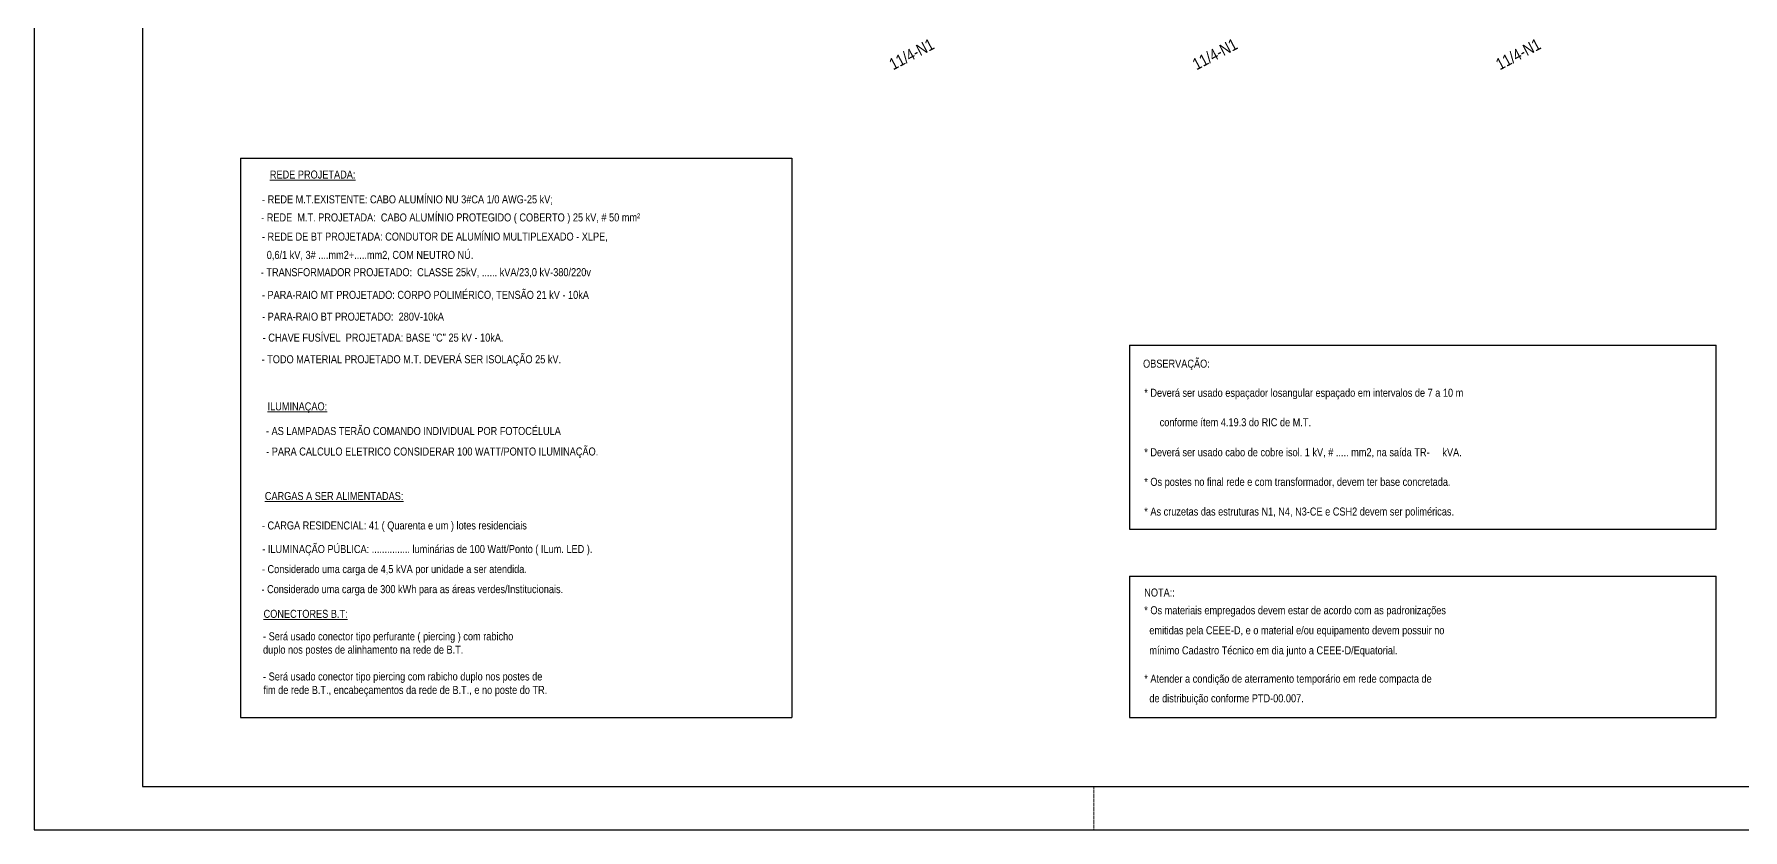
# Model space of a CAD drawing. Header units: millimetres. Extents: x 9 to 4320, y 1 to 920.
# Drawn here: x 3705 to 4099.3, y 445.2 to 628.8 of the extents above; entities that cross this region are included whole.
import ezdxf

# ---------------------------------------------------------------- set-up
doc = ezdxf.new("R2010")
doc.units = ezdxf.units.MM
doc.linetypes.add('HIDDEN', pattern=[9.525, 6.35, -3.175])
for name, color, linetype in [('COTAS', 37, 'Continuous'), ('Equipamento', 3, 'Continuous'), ('Plta Baixa', 8, 'Continuous')]:
    doc.layers.add(name, color=color, linetype=linetype)
doc.layers.add('PENA02', color=1, linetype='Continuous', lineweight=20)
doc.styles.get("Standard").update_dxf_attribs({"font": 'technic_.ttf'})

msp = doc.modelspace()

# ---------------------------------------------------------------- linework, layer by layer
at = {"color": 251, "linetype": 'HIDDEN', "lineweight": 5, "ltscale": 0.01}
msp.add_line((3949.62, 455.29), (3949.62, 445.25), dxfattribs=at)
at = {"layer": 'COTAS', "color": 1}
for p, q in [((3705.05, 919.62), (3705.05, 445.23)), ((3730.05, 909.62), (3730.05, 455.23)), ((3730.05, 455.23), (4309.62, 455.23)), ((3705.05, 445.23), (4319.62, 445.23))]:
    msp.add_line(p, q, dxfattribs=at)
at = {"layer": 'Plta Baixa', "color": 1, "linetype": 'ByBlock'}
for p, q in [((3752.67, 600.27), (3752.67, 471.14)), ((3752.67, 600.27), (3879.87, 600.27)), ((3879.87, 600.27), (3879.87, 471.14)), ((3957.84, 557.08), (3957.84, 514.62)), ((3957.84, 557.08), (4093.2, 557.08)), ((4093.2, 514.62), (4093.2, 557.08)), ((3957.84, 514.62), (4093.2, 514.62)), ((3957.84, 503.81), (3957.84, 471.14)), ((3957.84, 503.81), (4093.2, 503.81)), ((4093.2, 471.14), (4093.2, 503.81)), ((3752.67, 471.14), (3879.87, 471.14)), ((3957.84, 471.14), (4093.2, 471.14))]:
    msp.add_line(p, q, dxfattribs=at)

# ---------------------------------------------------------------- texts
at = {"layer": 'Equipamento', "color": 1, "char_height": 2.7, "width": 172.6827, "attachment_point": 1, "rotation": 27.7728}
for insert in [(3902.02, 622.87), (3972.02, 622.87), (4042.02, 622.87)]:
    msp.add_mtext('11/4-N1', dxfattribs=dict(at, insert=insert))
at = {"layer": 'PENA02', "color": 1}
for s, height, p in [('%%UREDE PROJETADA:', 1.8468, (3759.44, 595.53)), ('- REDE M.T.EXISTENTE: CABO ALUMÍNIO NU 3#CA 1/0 AWG-25 kV;', 1.8468, (3757.63, 589.8)), ('- REDE  M.T. PROJETADA:  CABO ALUMÍNIO PROTEGIDO ( COBERTO ) 25 kV, # 50 mm²', 1.8468, (3757.43, 585.63)), ('- REDE DE BT PROJETADA: CONDUTOR DE ALUMÍNIO MULTIPLEXADO - XLPE,', 1.8468, (3757.61, 581.21)), ('  0,6/1 kV, 3# ....mm2+.....mm2, COM NEUTRO NÚ.', 1.8468, (3757.55, 576.98)), ('- TRANSFORMADOR PROJETADO:  CLASSE 25kV, ...... kVA/23,0 kV-380/220v', 1.8468, (3757.35, 572.99)), ('- PARA-RAIO MT PROJETADO: CORPO POLIMÉRICO, TENSÃO 21 kV - 10kA', 1.8468, (3757.6, 567.76)), ('- PARA-RAIO BT PROJETADO:  280V-10kA', 1.8468, (3757.65, 562.74)), ('- CHAVE FUSÍVEL  PROJETADA: BASE "C" 25 kV - 10kA.', 1.8468, (3757.78, 557.9)), ('- TODO MATERIAL PROJETADO M.T. DEVERÁ SER ISOLAÇÃO 25 kV.', 1.8468, (3757.53, 552.9)), ('OBSERVAÇÃO:', 1.8468, (3960.94, 551.89)), ('* Deverá ser usado espaçador losangular espaçado em intervalos de 7 a 10 m', 1.8468, (3961.22, 545.17)), ('%%UILUMINAÇAO:', 1.8468, (3758.91, 542.03)), ('conforme ítem 4.19.3 do RIC de M.T.', 1.8468, (3964.78, 538.37)), ('- AS LAMPADAS TERÃO COMANDO INDIVIDUAL POR FOTOCÉLULA', 1.8468, (3758.54, 536.34)), ('- PARA CALCULO ELETRICO CONSIDERAR 100 WATT/PONTO ILUMINAÇÃO.', 1.8468, (3758.58, 531.61)), ('* Deverá ser usado cabo de cobre isol. 1 kV, # ..... mm2, na saída TR-     kVA.', 1.8468, (3961.22, 531.44)), ('* Os postes no final rede e com transformador, devem ter base concretada.', 1.8468, (3961.22, 524.61)), ('%%UCARGAS A SER ALIMENTADAS:', 1.8468, (3758.28, 521.34)), ('* As cruzetas das estruturas N1, N4, N3-CE e CSH2 devem ser poliméricas.', 1.8468, (3961.22, 517.76)), ('- CARGA RESIDENCIAL: 41 ( Quarenta e um ) lotes residenciais', 1.8468, (3757.61, 514.55)), ('- ILUMINAÇÃO PÚBLICA: ............... luminárias de 100 Watt/Ponto ( ILum. LED ).', 1.8468, (3757.68, 509.11)), ('- Considerado uma carga de 4,5 kVA por unidade a ser atendida.', 1.8468, (3757.6, 504.48)), ('- Considerado uma carga de 300 kWh para as áreas verdes/Institucionais.', 1.8468, (3757.5, 499.85)), ('NOTA::', 1.847, (3961.22, 499.07)), ('* Os materiais empregados devem estar de acordo com as padronizações', 1.8468, (3961.22, 494.98)), ('%%UCONECTORES B.T:', 1.8468, (3757.99, 494.15)), ('- Será usado conector tipo perfurante ( piercing ) com rabicho', 1.8468, (3757.87, 488.96)), ('  emitidas pela CEEE-D, e o material e/ou equipamento devem possuir no', 1.8468, (3961.22, 490.36)), ('duplo nos postes de alinhamento na rede de B.T.', 1.8468, (3757.86, 485.89)), ('  mínimo Cadastro Técnico em dia junto a CEEE-D/Equatorial.', 1.8468, (3961.22, 485.73)), ('- Será usado conector tipo piercing com rabicho duplo nos postes de', 1.8468, (3757.87, 479.7)), ('* Atender a condição de aterramento temporário em rede compacta de ', 1.8468, (3961.22, 479.19)), ('fim de rede B.T., encabeçamentos da rede de B.T., e no poste do TR.', 1.8468, (3757.94, 476.59)), ('  de distribuição conforme PTD-00.007.', 1.8468, (3961.22, 474.66))]:
    msp.add_text(s, height=height, rotation=0.0064, dxfattribs=at).set_placement(p)

doc.saveas('drawing.dxf')
